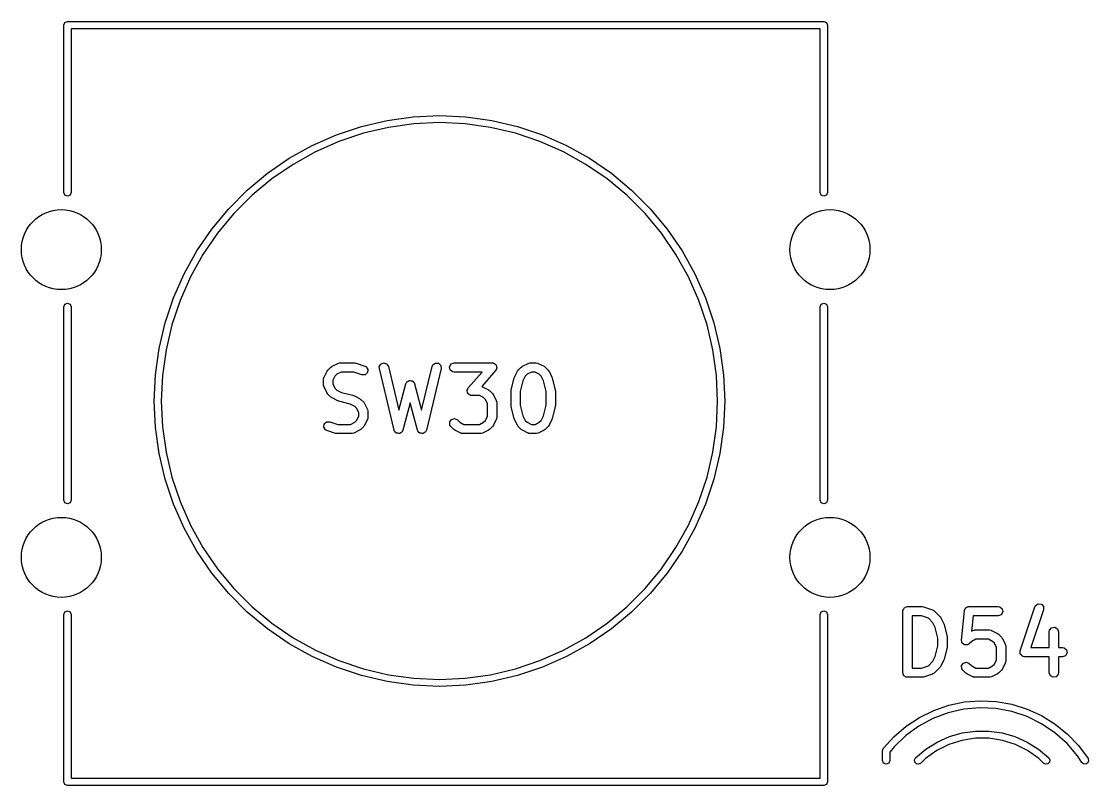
# Model space of a CAD drawing. Extents: x 36 to 247, y -101 to -40.
# Drawn here: x 226.18 to 243.54, y -71.63 to -59.21 of the extents above; entities that cross this region are included whole.
import ezdxf

# ---------------------------------------------------------------- set-up
doc = ezdxf.new("R2010")
doc.units = 0
doc.layers.add('BLACK', color=7, linetype='CONTINUOUS')

msp = doc.modelspace()

# ---------------------------------------------------------------- linework, layer by layer
at = {"layer": 'BLACK', "linetype": 'CONTINUOUS'}
for p, q in [((226.87, -59.27), (226.887574, -59.227574)), ((226.87, -61.99), (226.87, -59.27)), ((226.887574, -59.227574), (226.93, -59.21)), ((226.93, -59.21), (239.23, -59.21)), ((239.17, -59.33), (226.99, -59.33)), ((226.99, -59.33), (226.99, -61.99)), ((239.17, -61.99), (239.17, -59.33)), ((239.23, -59.21), (239.272426, -59.227574)), ((239.272426, -59.227574), (239.29, -59.27)), ((239.29, -59.27), (239.29, -61.99)), ((232.551962, -60.760739), (232.98, -60.74095)), ((232.98, -60.74095), (233.408038, -60.760739)), ((231.304182, -61.054215), (231.710464, -60.918043)), ((231.710464, -60.918043), (232.127577, -60.819939)), ((232.127577, -60.819939), (232.551962, -60.760739)), ((232.562589, -60.875421), (232.14874, -60.933151)), ((232.98, -60.856123), (232.562589, -60.875421)), ((233.397411, -60.875421), (232.98, -60.856123)), ((233.81126, -60.933151), (233.397411, -60.875421)), ((233.408038, -60.760739), (233.832423, -60.819939)), ((233.832423, -60.819939), (234.249536, -60.918043)), ((234.249536, -60.918043), (234.655818, -61.054215)), ((230.912197, -61.227293), (231.304182, -61.054215)), ((231.741982, -61.028819), (231.345787, -61.16161)), ((232.14874, -60.933151), (231.741982, -61.028819)), ((234.218018, -61.028819), (233.81126, -60.933151)), ((234.614213, -61.16161), (234.218018, -61.028819)), ((234.655818, -61.054215), (235.047803, -61.227293)), ((230.537855, -61.4358), (230.912197, -61.227293)), ((231.345787, -61.16161), (230.963535, -61.330391)), ((234.996465, -61.330391), (234.614213, -61.16161)), ((235.047803, -61.227293), (235.422145, -61.4358)), ((230.184348, -61.677958), (230.537855, -61.4358)), ((230.963535, -61.330391), (230.598486, -61.533722)), ((235.361514, -61.533722), (234.996465, -61.330391)), ((235.422145, -61.4358), (235.775652, -61.677958)), ((230.598486, -61.533722), (230.253755, -61.769868)), ((235.706245, -61.769868), (235.361514, -61.533722)), ((229.854692, -61.951701), (230.184348, -61.677958)), ((230.253755, -61.769868), (229.932284, -62.036815)), ((236.027716, -62.036815), (235.706245, -61.769868)), ((235.775652, -61.677958), (236.105308, -61.951701)), ((229.551701, -62.254692), (229.854692, -61.951701)), ((236.105308, -61.951701), (236.408299, -62.254692)), ((226.887574, -62.032426), (226.87, -61.99)), ((226.93, -62.05), (226.887574, -62.032426)), ((226.972426, -62.032426), (226.93, -62.05)), ((226.99, -61.99), (226.972426, -62.032426)), ((229.932284, -62.036815), (229.636815, -62.332284)), ((236.323185, -62.332284), (236.027716, -62.036815)), ((239.187574, -62.032426), (239.17, -61.99)), ((239.23, -62.05), (239.187574, -62.032426)), ((239.272426, -62.032426), (239.23, -62.05)), ((239.29, -61.99), (239.272426, -62.032426)), ((229.277958, -62.584348), (229.551701, -62.254692)), ((236.408299, -62.254692), (236.682042, -62.584348)), ((229.636815, -62.332284), (229.369868, -62.653755)), ((236.590132, -62.653755), (236.323185, -62.332284)), ((229.0358, -62.937855), (229.277958, -62.584348)), ((229.369868, -62.653755), (229.133722, -62.998486)), ((236.826278, -62.998486), (236.590132, -62.653755)), ((236.682042, -62.584348), (236.9242, -62.937855)), ((228.827293, -63.312197), (229.0358, -62.937855)), ((229.133722, -62.998486), (228.930391, -63.363535)), ((237.029609, -63.363535), (236.826278, -62.998486)), ((236.9242, -62.937855), (237.132707, -63.312197)), ((228.654215, -63.704182), (228.827293, -63.312197)), ((237.132707, -63.312197), (237.305785, -63.704182)), ((228.930391, -63.363535), (228.76161, -63.745787)), ((237.19839, -63.745787), (237.029609, -63.363535)), ((226.87, -63.85), (226.887574, -63.807574)), ((226.87, -66.99), (226.87, -63.85)), ((226.887574, -63.807574), (226.93, -63.79)), ((226.93, -63.79), (226.972426, -63.807574)), ((226.972426, -63.807574), (226.99, -63.85)), ((226.99, -63.85), (226.99, -66.99)), ((228.518043, -64.110464), (228.654215, -63.704182)), ((228.76161, -63.745787), (228.628819, -64.141982)), ((237.331181, -64.141982), (237.19839, -63.745787)), ((237.305785, -63.704182), (237.441957, -64.110464)), ((239.17, -63.85), (239.187574, -63.807574)), ((239.17, -66.99), (239.17, -63.85)), ((239.187574, -63.807574), (239.23, -63.79)), ((239.23, -63.79), (239.272426, -63.807574)), ((239.272426, -63.807574), (239.29, -63.85)), ((239.29, -63.85), (239.29, -66.99)), ((228.419939, -64.527577), (228.518043, -64.110464)), ((228.628819, -64.141982), (228.533151, -64.54874)), ((237.426849, -64.54874), (237.331181, -64.141982)), ((237.441957, -64.110464), (237.540061, -64.527577)), ((228.360739, -64.951962), (228.419939, -64.527577)), ((228.533151, -64.54874), (228.475421, -64.962589)), ((237.484579, -64.962589), (237.426849, -64.54874)), ((237.540061, -64.527577), (237.599261, -64.951962)), ((231.103394, -64.991754), (231.151013, -64.896516)), ((231.151013, -64.896516), (231.164371, -64.878505)), ((231.164371, -64.878505), (231.165062, -64.877024)), ((231.165062, -64.877024), (231.212681, -64.829405)), ((231.212681, -64.829405), (231.231047, -64.816545)), ((231.231047, -64.816545), (231.232173, -64.815356)), ((231.232173, -64.815356), (231.327411, -64.767737)), ((231.378657, -64.909819), (231.310141, -64.944077)), ((231.327411, -64.767737), (231.352377, -64.760311)), ((231.352377, -64.760311), (231.356738, -64.761352)), ((231.356738, -64.761352), (231.360952, -64.759819)), ((231.360952, -64.759819), (231.599047, -64.759819)), ((231.586877, -64.909819), (231.378657, -64.909819)), ((231.718186, -64.953589), (231.586877, -64.909819)), ((231.599047, -64.759819), (231.621129, -64.763712)), ((231.621129, -64.763712), (231.622764, -64.763668)), ((231.622764, -64.763668), (231.765621, -64.811287)), ((231.765621, -64.811287), (231.788526, -64.823689)), ((231.788526, -64.823689), (231.815381, -64.867402)), ((231.815381, -64.867402), (231.807856, -64.91815)), ((232.000736, -64.826188), (232.023714, -64.780319)), ((232.002278, -64.852191), (232.000736, -64.826188)), ((232.240373, -65.852191), (232.002278, -64.852191)), ((232.023714, -64.780319), (232.0708, -64.75995)), ((232.0708, -64.75995), (232.119962, -64.774614)), ((232.119962, -64.774614), (232.148198, -64.817447)), ((232.148198, -64.817447), (232.317449, -65.528303)), ((232.690168, -65.528303), (232.859421, -64.817448)), ((233.005341, -64.852191), (232.767245, -65.852191)), ((232.859421, -64.817448), (232.869762, -64.793541)), ((232.869762, -64.793541), (232.910945, -64.762948)), ((232.910945, -64.762948), (232.962159, -64.765983)), ((232.962159, -64.765983), (232.999438, -64.801228)), ((232.999438, -64.801228), (233.005341, -64.852191)), ((233.144234, -64.821795), (233.169886, -64.777366)), ((233.153143, -64.872319), (233.144234, -64.821795)), ((233.192443, -64.905296), (233.153143, -64.872319)), ((233.169886, -64.777366), (233.218095, -64.759819)), ((233.218095, -64.909819), (233.192443, -64.905296)), ((233.218095, -64.759819), (233.837142, -64.759819)), ((233.67186, -64.909819), (233.218095, -64.909819)), ((233.447366, -65.166383), (233.67186, -64.909819)), ((233.893585, -64.884207), (233.666094, -65.144196)), ((233.837142, -64.759819), (233.84825, -64.761777)), ((233.84825, -64.761777), (233.851692, -64.761244)), ((233.851692, -64.761244), (233.85435, -64.762853)), ((233.85435, -64.762853), (233.862794, -64.764342)), ((233.862794, -64.764342), (233.878282, -64.777338)), ((233.878282, -64.777338), (233.895581, -64.787809)), ((233.900891, -64.865355), (233.893585, -64.884207)), ((233.895581, -64.787809), (233.89751, -64.793473)), ((233.89751, -64.793473), (233.902094, -64.797319)), ((233.911003, -64.847843), (233.900891, -64.865355)), ((233.902094, -64.797319), (233.905605, -64.817231)), ((233.905605, -64.817231), (233.912126, -64.836371)), ((233.912126, -64.836371), (233.909963, -64.841949)), ((233.909963, -64.841949), (233.911003, -64.847843)), ((234.198632, -64.991754), (234.246251, -64.896516)), ((234.246251, -64.896516), (234.259609, -64.878505)), ((234.259609, -64.878505), (234.2603, -64.877024)), ((234.2603, -64.877024), (234.307919, -64.829405)), ((234.307919, -64.829405), (234.326285, -64.816545)), ((234.326285, -64.816545), (234.327411, -64.815356)), ((234.327411, -64.815356), (234.422649, -64.767737)), ((234.473895, -64.909819), (234.405379, -64.944077)), ((234.422649, -64.767737), (234.447615, -64.760311)), ((234.447615, -64.760311), (234.451976, -64.761352)), ((234.451976, -64.761352), (234.45619, -64.759819)), ((234.45619, -64.759819), (234.551428, -64.759819)), ((234.533723, -64.909819), (234.473895, -64.909819)), ((234.602239, -64.944077), (234.533723, -64.909819)), ((234.551428, -64.759819), (234.57708, -64.764342)), ((234.57708, -64.764342), (234.580515, -64.767224)), ((234.580515, -64.767224), (234.584969, -64.767737)), ((234.584969, -64.767737), (234.680207, -64.815356)), ((234.680207, -64.815356), (234.698217, -64.828714)), ((234.698217, -64.828714), (234.699699, -64.829405)), ((234.699699, -64.829405), (234.747318, -64.877024)), ((234.747318, -64.877024), (234.760177, -64.89539)), ((234.760177, -64.89539), (234.761367, -64.896516)), ((234.761367, -64.896516), (234.808986, -64.991754)), ((228.34095, -65.38), (228.360739, -64.951962)), ((228.475421, -64.962589), (228.456123, -65.38)), ((231.095476, -65.025295), (231.099999, -64.999643)), ((231.095476, -65.120533), (231.095476, -65.025295)), ((231.099999, -64.999643), (231.102881, -64.996207)), ((231.102881, -64.996207), (231.103394, -64.991754)), ((231.279734, -64.974484), (231.245476, -65.043)), ((231.245476, -65.043), (231.245476, -65.102828)), ((231.310141, -64.944077), (231.279734, -64.974484)), ((231.76947, -64.952188), (231.718186, -64.953589)), ((231.807856, -64.91815), (231.76947, -64.952188)), ((232.431341, -65.101208), (232.442321, -65.077588)), ((232.442321, -65.077588), (232.447934, -65.073647)), ((232.447934, -65.073647), (232.45084, -65.067436)), ((232.45084, -65.067436), (232.468431, -65.059258)), ((232.468431, -65.059258), (232.484311, -65.048111)), ((232.484311, -65.048111), (232.491143, -65.0487)), ((232.491143, -65.0487), (232.497362, -65.04581)), ((232.497362, -65.04581), (232.516091, -65.050852)), ((232.516091, -65.050852), (232.535425, -65.052521)), ((232.535425, -65.052521), (232.540281, -65.057365)), ((232.540281, -65.057365), (232.5469, -65.059148)), ((232.5469, -65.059148), (232.558006, -65.075049)), ((232.558006, -65.075049), (232.571744, -65.088755)), ((232.571744, -65.088755), (232.572349, -65.095585)), ((234.145334, -65.197581), (234.192953, -65.007105)), ((234.192953, -65.007105), (234.198225, -64.995282)), ((234.198225, -64.995282), (234.198632, -64.991754)), ((234.336478, -65.051471), (234.293095, -65.225005)), ((234.374972, -64.974484), (234.336478, -65.051471)), ((234.405379, -64.944077), (234.374972, -64.974484)), ((234.632646, -64.974484), (234.602239, -64.944077)), ((234.671139, -65.051471), (234.632646, -64.974484)), ((234.714523, -65.225005), (234.671139, -65.051471)), ((234.808986, -64.991754), (234.812676, -65.00416)), ((234.812676, -65.00416), (234.814665, -65.007105)), ((234.814665, -65.007105), (234.862284, -65.197581)), ((237.503877, -65.38), (237.484579, -64.962589)), ((237.599261, -64.951962), (237.61905, -65.38)), ((231.097009, -65.124746), (231.095476, -65.120533)), ((231.095968, -65.129107), (231.097009, -65.124746)), ((231.103394, -65.154074), (231.095968, -65.129107)), ((231.151013, -65.249312), (231.103394, -65.154074)), ((231.152202, -65.250437), (231.151013, -65.249312)), ((231.165062, -65.268804), (231.152202, -65.250437)), ((231.245476, -65.102828), (231.279734, -65.171344)), ((231.279734, -65.171344), (231.310141, -65.201751)), ((231.310141, -65.201751), (231.387128, -65.240244)), ((231.387128, -65.240244), (231.569618, -65.285867)), ((232.317449, -65.528303), (232.431341, -65.101208)), ((232.572349, -65.095585), (232.576277, -65.101208)), ((232.576277, -65.101208), (232.690168, -65.528303)), ((233.428825, -65.214219), (233.430987, -65.20864)), ((233.435345, -65.233358), (233.428825, -65.214219)), ((233.429948, -65.202747), (233.440059, -65.185234)), ((233.430987, -65.20864), (233.429948, -65.202747)), ((233.438857, -65.253271), (233.435345, -65.233358)), ((233.44344, -65.257116), (233.438857, -65.253271)), ((233.440059, -65.185234), (233.447366, -65.166383)), ((233.44537, -65.262781), (233.44344, -65.257116)), ((233.462668, -65.273251), (233.44537, -65.262781)), ((233.666094, -65.144196), (233.672318, -65.145294)), ((233.672318, -65.145294), (233.675753, -65.148176)), ((233.675753, -65.148176), (233.680207, -65.148689)), ((233.680207, -65.148689), (233.775445, -65.196308)), ((233.775445, -65.196308), (233.793455, -65.209666)), ((233.793455, -65.209666), (233.794937, -65.210357)), ((233.794937, -65.210357), (233.842556, -65.257976)), ((233.842556, -65.257976), (233.855415, -65.276342)), ((234.143095, -65.215771), (234.145694, -65.201029)), ((234.143095, -65.453866), (234.143095, -65.215771)), ((234.145694, -65.201029), (234.145334, -65.197581)), ((234.293095, -65.225005), (234.293095, -65.444632)), ((234.714523, -65.444632), (234.714523, -65.225005)), ((234.862284, -65.197581), (234.863337, -65.212513)), ((234.863337, -65.212513), (234.864523, -65.215771)), ((234.864523, -65.215771), (234.864523, -65.453866)), ((228.360739, -65.808038), (228.34095, -65.38)), ((228.456123, -65.38), (228.475421, -65.797411)), ((231.212681, -65.316423), (231.165062, -65.268804)), ((231.214162, -65.317114), (231.212681, -65.316423)), ((231.232173, -65.330472), (231.214162, -65.317114)), ((231.327411, -65.378091), (231.232173, -65.330472)), ((231.330939, -65.378497), (231.327411, -65.378091)), ((231.342762, -65.38377), (231.330939, -65.378497)), ((231.525252, -65.429392), (231.342762, -65.38377)), ((231.602239, -65.467886), (231.525252, -65.429392)), ((231.569618, -65.285867), (231.58144, -65.291139)), ((231.58144, -65.291139), (231.584969, -65.291546)), ((231.584969, -65.291546), (231.680207, -65.339165)), ((231.680207, -65.339165), (231.698217, -65.352523)), ((231.698217, -65.352523), (231.699699, -65.353214)), ((231.699699, -65.353214), (231.747318, -65.400833)), ((231.747318, -65.400833), (231.760177, -65.419199)), ((231.760177, -65.419199), (231.761367, -65.420325)), ((231.761367, -65.420325), (231.808986, -65.515563)), ((232.503808, -65.411613), (232.385801, -65.854144)), ((232.621817, -65.854144), (232.503808, -65.411613)), ((233.478157, -65.286248), (233.462668, -65.273251)), ((233.4866, -65.287736), (233.478157, -65.286248)), ((233.489259, -65.289346), (233.4866, -65.287736)), ((233.4927, -65.288812), (233.489259, -65.289346)), ((233.503809, -65.290771), (233.4927, -65.288812)), ((233.628961, -65.290771), (233.503809, -65.290771)), ((233.697477, -65.325029), (233.628961, -65.290771)), ((233.727884, -65.355436), (233.697477, -65.325029)), ((233.762142, -65.423952), (233.727884, -65.355436)), ((233.762142, -65.626637), (233.762142, -65.423952)), ((233.855415, -65.276342), (233.856605, -65.277468)), ((233.856605, -65.277468), (233.904224, -65.372706)), ((233.904224, -65.372706), (233.91165, -65.397672)), ((233.91165, -65.397672), (233.910608, -65.402033)), ((233.910608, -65.402033), (233.912142, -65.406247)), ((233.912142, -65.406247), (233.912142, -65.644342)), ((237.484579, -65.797411), (237.503877, -65.38)), ((237.61905, -65.38), (237.599261, -65.808038)), ((231.632646, -65.498293), (231.602239, -65.467886)), ((231.666904, -65.566809), (231.632646, -65.498293)), ((231.666904, -65.626637), (231.666904, -65.566809)), ((231.808986, -65.515563), (231.816412, -65.540529)), ((231.816412, -65.540529), (231.81537, -65.54489)), ((231.81537, -65.54489), (231.816904, -65.549104)), ((231.816904, -65.549104), (231.816904, -65.644342)), ((234.14428, -65.457123), (234.143095, -65.453866)), ((234.145334, -65.472056), (234.14428, -65.457123)), ((234.192953, -65.662532), (234.145334, -65.472056)), ((234.293095, -65.444632), (234.336478, -65.618166)), ((234.671139, -65.618166), (234.714523, -65.444632)), ((234.862284, -65.472056), (234.814665, -65.662532)), ((234.864523, -65.453866), (234.861923, -65.468607)), ((234.861923, -65.468607), (234.862284, -65.472056)), ((231.096999, -65.802236), (231.104524, -65.751487)), ((231.104524, -65.751487), (231.142909, -65.71745)), ((231.142909, -65.71745), (231.194193, -65.716049)), ((231.194193, -65.716049), (231.325503, -65.759819)), ((231.325503, -65.759819), (231.533723, -65.759819)), ((231.533723, -65.759819), (231.602238, -65.725561)), ((231.602238, -65.725561), (231.632645, -65.695153)), ((231.632645, -65.695153), (231.666904, -65.626637)), ((231.761367, -65.773121), (231.748008, -65.791131)), ((231.808986, -65.677883), (231.761367, -65.773121)), ((231.809498, -65.673429), (231.808986, -65.677883)), ((231.812381, -65.669994), (231.809498, -65.673429)), ((231.816904, -65.644342), (231.812381, -65.669994)), ((233.145651, -65.720168), (233.175077, -65.678143)), ((233.150121, -65.771275), (233.145651, -65.720168)), ((233.165061, -65.792612), (233.150121, -65.771275)), ((233.175077, -65.678143), (233.224632, -65.664866)), ((233.224632, -65.664866), (233.271129, -65.686548)), ((233.271129, -65.686548), (233.310141, -65.725561)), ((233.310141, -65.725561), (233.378657, -65.759819)), ((233.378657, -65.759819), (233.628961, -65.759819)), ((233.628961, -65.759819), (233.697476, -65.725561)), ((233.697476, -65.725561), (233.727883, -65.695153)), ((233.727883, -65.695153), (233.762142, -65.626637)), ((233.856605, -65.773121), (233.843246, -65.791131)), ((233.904224, -65.677883), (233.856605, -65.773121)), ((233.904736, -65.673429), (233.904224, -65.677883)), ((233.907619, -65.669994), (233.904736, -65.673429)), ((233.912142, -65.644342), (233.907619, -65.669994)), ((234.194941, -65.665476), (234.192953, -65.662532)), ((234.198632, -65.677883), (234.194941, -65.665476)), ((234.246251, -65.773121), (234.198632, -65.677883)), ((234.247439, -65.774246), (234.246251, -65.773121)), ((234.260299, -65.792612), (234.247439, -65.774246)), ((234.336478, -65.618166), (234.374972, -65.695153)), ((234.374972, -65.695153), (234.405379, -65.725561)), ((234.405379, -65.725561), (234.473895, -65.759819)), ((234.473895, -65.759819), (234.533723, -65.759819)), ((234.533723, -65.759819), (234.602238, -65.725561)), ((234.602238, -65.725561), (234.632645, -65.695153)), ((234.632645, -65.695153), (234.671139, -65.618166)), ((234.761367, -65.773121), (234.748008, -65.791131)), ((234.808986, -65.677883), (234.761367, -65.773121)), ((234.809392, -65.674354), (234.808986, -65.677883)), ((234.814665, -65.662532), (234.809392, -65.674354)), ((228.419939, -66.232423), (228.360739, -65.808038)), ((228.475421, -65.797411), (228.533151, -66.21126)), ((231.123854, -65.845948), (231.096999, -65.802236)), ((231.146759, -65.858351), (231.123854, -65.845948)), ((231.289615, -65.90597), (231.146759, -65.858351)), ((231.29125, -65.905925), (231.289615, -65.90597)), ((231.313333, -65.909819), (231.29125, -65.905925)), ((231.551428, -65.909819), (231.313333, -65.909819)), ((231.555641, -65.908285), (231.551428, -65.909819)), ((231.560002, -65.909327), (231.555641, -65.908285)), ((231.584969, -65.901901), (231.560002, -65.909327)), ((231.680207, -65.854282), (231.584969, -65.901901)), ((231.681331, -65.853094), (231.680207, -65.854282)), ((231.6997, -65.840232), (231.681331, -65.853094)), ((231.747318, -65.792613), (231.6997, -65.840232)), ((231.748008, -65.791131), (231.747318, -65.792613)), ((232.244702, -65.858759), (232.240373, -65.852191)), ((232.245398, -65.866597), (232.244702, -65.858759)), ((232.258458, -65.879626), (232.245398, -65.866597)), ((232.268609, -65.895024), (232.258458, -65.879626)), ((232.276147, -65.897272), (232.268609, -65.895024)), ((232.281718, -65.90283), (232.276147, -65.897272)), ((232.300094, -65.904415), (232.281718, -65.90283)), ((232.317771, -65.909688), (232.300094, -65.904415)), ((232.324993, -65.906563), (232.317771, -65.909688)), ((232.332831, -65.90724), (232.324993, -65.906563)), ((232.347927, -65.896642), (232.332831, -65.90724)), ((232.364857, -65.889319), (232.347927, -65.896642)), ((232.36838, -65.882284), (232.364857, -65.889319)), ((232.374821, -65.877764), (232.36838, -65.882284)), ((232.385801, -65.854144), (232.374821, -65.877764)), ((232.626322, -65.860595), (232.621817, -65.854144)), ((232.627228, -65.86841), (232.626322, -65.860595)), ((232.640633, -65.881083), (232.627228, -65.86841)), ((232.651194, -65.896204), (232.640633, -65.881083)), ((232.658788, -65.898248), (232.651194, -65.896204)), ((232.664507, -65.903655), (232.658788, -65.898248)), ((232.68292, -65.904746), (232.664507, -65.903655)), ((232.700732, -65.909542), (232.68292, -65.904746)), ((232.707868, -65.906224), (232.700732, -65.909542)), ((232.715721, -65.90669), (232.707868, -65.906224)), ((232.730524, -65.895693), (232.715721, -65.90669)), ((232.747255, -65.887916), (232.730524, -65.895693)), ((232.750589, -65.880787), (232.747255, -65.887916)), ((232.756904, -65.876097), (232.750589, -65.880787)), ((232.767245, -65.852191), (232.756904, -65.876097)), ((233.21268, -65.840232), (233.165061, -65.792612)), ((233.214161, -65.840922), (233.21268, -65.840232)), ((233.232173, -65.854282), (233.214161, -65.840922)), ((233.327411, -65.901901), (233.232173, -65.854282)), ((233.331864, -65.902413), (233.327411, -65.901901)), ((233.3353, -65.905296), (233.331864, -65.902413)), ((233.360952, -65.909819), (233.3353, -65.905296)), ((233.646666, -65.909819), (233.360952, -65.909819)), ((233.650879, -65.908285), (233.646666, -65.909819)), ((233.65524, -65.909327), (233.650879, -65.908285)), ((233.680207, -65.901901), (233.65524, -65.909327)), ((233.775445, -65.854282), (233.680207, -65.901901)), ((233.776569, -65.853094), (233.775445, -65.854282)), ((233.794938, -65.840232), (233.776569, -65.853094)), ((233.842556, -65.792613), (233.794938, -65.840232)), ((233.843246, -65.791131), (233.842556, -65.792613)), ((234.307918, -65.840232), (234.260299, -65.792612)), ((234.309399, -65.840922), (234.307918, -65.840232)), ((234.327411, -65.854282), (234.309399, -65.840922)), ((234.422649, -65.901901), (234.327411, -65.854282)), ((234.427102, -65.902413), (234.422649, -65.901901)), ((234.430538, -65.905296), (234.427102, -65.902413)), ((234.45619, -65.909819), (234.430538, -65.905296)), ((234.551428, -65.909819), (234.45619, -65.909819)), ((234.555641, -65.908285), (234.551428, -65.909819)), ((234.560002, -65.909327), (234.555641, -65.908285)), ((234.584969, -65.901901), (234.560002, -65.909327)), ((234.680207, -65.854282), (234.584969, -65.901901)), ((234.681331, -65.853094), (234.680207, -65.854282)), ((234.6997, -65.840232), (234.681331, -65.853094)), ((234.747318, -65.792613), (234.6997, -65.840232)), ((234.748008, -65.791131), (234.747318, -65.792613)), ((237.426849, -66.21126), (237.484579, -65.797411)), ((237.599261, -65.808038), (237.540061, -66.232423)), ((228.518043, -66.649536), (228.419939, -66.232423)), ((228.533151, -66.21126), (228.628819, -66.618018)), ((237.331181, -66.618018), (237.426849, -66.21126)), ((237.540061, -66.232423), (237.441957, -66.649536)), ((228.654215, -67.055818), (228.518043, -66.649536)), ((228.628819, -66.618018), (228.76161, -67.014213)), ((237.19839, -67.014213), (237.331181, -66.618018)), ((237.441957, -66.649536), (237.305785, -67.055818)), ((226.887574, -67.032426), (226.87, -66.99)), ((226.99, -66.99), (226.972426, -67.032426)), ((239.187574, -67.032426), (239.17, -66.99)), ((239.29, -66.99), (239.272426, -67.032426)), ((226.93, -67.05), (226.887574, -67.032426)), ((226.972426, -67.032426), (226.93, -67.05)), ((228.827293, -67.447803), (228.654215, -67.055818)), ((228.76161, -67.014213), (228.930391, -67.396465)), ((237.029609, -67.396465), (237.19839, -67.014213)), ((237.305785, -67.055818), (237.132707, -67.447803)), ((239.23, -67.05), (239.187574, -67.032426)), ((239.272426, -67.032426), (239.23, -67.05)), ((229.0358, -67.822145), (228.827293, -67.447803)), ((228.930391, -67.396465), (229.133722, -67.761514)), ((236.826278, -67.761514), (237.029609, -67.396465)), ((237.132707, -67.447803), (236.9242, -67.822145)), ((229.277958, -68.175652), (229.0358, -67.822145)), ((229.133722, -67.761514), (229.369868, -68.106245)), ((236.590132, -68.106245), (236.826278, -67.761514)), ((236.9242, -67.822145), (236.682042, -68.175652)), ((229.551701, -68.505308), (229.277958, -68.175652)), ((229.369868, -68.106245), (229.636815, -68.427716)), ((236.323185, -68.427716), (236.590132, -68.106245)), ((236.682042, -68.175652), (236.408299, -68.505308)), ((229.854692, -68.808299), (229.551701, -68.505308)), ((229.636815, -68.427716), (229.932284, -68.723185)), ((236.027716, -68.723185), (236.323185, -68.427716)), ((236.408299, -68.505308), (236.105308, -68.808299)), ((229.932284, -68.723185), (230.253755, -68.990132)), ((235.706245, -68.990132), (236.027716, -68.723185)), ((240.548863, -68.735051), (240.553214, -68.729867)), ((240.553214, -68.729867), (240.572405, -68.726482)), ((240.572405, -68.726482), (240.590714, -68.719819)), ((240.590714, -68.719819), (240.828809, -68.719819)), ((240.828809, -68.719819), (240.850891, -68.723712)), ((240.850891, -68.723712), (240.852526, -68.723668)), ((240.852526, -68.723668), (240.995383, -68.771287)), ((241.542505, -68.737366), (241.552356, -68.73378)), ((241.552356, -68.73378), (241.559863, -68.726458)), ((241.559863, -68.726458), (241.575746, -68.725266)), ((241.575746, -68.725266), (241.590714, -68.719819)), ((241.590714, -68.719819), (242.066904, -68.719819)), ((242.066904, -68.719819), (242.092556, -68.724342)), ((242.092556, -68.724342), (242.131856, -68.757319)), ((242.424325, -69.437768), (242.66242, -68.723483)), ((242.66242, -68.723483), (242.674822, -68.700578)), ((242.674822, -68.700578), (242.718535, -68.673723)), ((242.718535, -68.673723), (242.769283, -68.681248)), ((242.769283, -68.681248), (242.803321, -68.719634)), ((242.803321, -68.719634), (242.804722, -68.770918)), ((226.87, -68.85), (226.887574, -68.807574)), ((226.87, -71.57), (226.87, -68.85)), ((226.887574, -68.807574), (226.93, -68.79)), ((226.93, -68.79), (226.972426, -68.807574)), ((226.972426, -68.807574), (226.99, -68.85)), ((226.99, -68.85), (226.99, -71.51)), ((230.184348, -69.082042), (229.854692, -68.808299)), ((236.105308, -68.808299), (235.775652, -69.082042)), ((239.17, -68.85), (239.187574, -68.807574)), ((239.17, -71.51), (239.17, -68.85)), ((239.187574, -68.807574), (239.23, -68.79)), ((239.23, -68.79), (239.272426, -68.807574)), ((239.272426, -68.807574), (239.29, -68.85)), ((239.29, -68.85), (239.29, -71.57)), ((240.515714, -68.794819), (240.517431, -68.785077)), ((240.515714, -69.794819), (240.515714, -68.794819)), ((240.516853, -68.781795), (240.518519, -68.778909)), ((240.517431, -68.785077), (240.516853, -68.781795)), ((240.518519, -68.778909), (240.520237, -68.769167)), ((240.520237, -68.769167), (240.532762, -68.754239)), ((240.532762, -68.754239), (240.542505, -68.737366)), ((240.542505, -68.737366), (240.548863, -68.735051)), ((240.816639, -68.869819), (240.665714, -68.869819)), ((240.665714, -68.869819), (240.665714, -69.719819)), ((240.931152, -68.90799), (240.816639, -68.869819)), ((241.005265, -68.982103), (240.931152, -68.90799)), ((240.995383, -68.771287), (241.018288, -68.783689)), ((241.018288, -68.783689), (241.020635, -68.78751)), ((241.020635, -68.78751), (241.024699, -68.789405)), ((241.024699, -68.789405), (241.119937, -68.884643)), ((241.119937, -68.884643), (241.132799, -68.903011)), ((241.132799, -68.903011), (241.133986, -68.904135)), ((241.133986, -68.904135), (241.181605, -68.999373)), ((241.468467, -69.263546), (241.516086, -68.787356)), ((241.516086, -68.787356), (241.51716, -68.783537)), ((241.516853, -68.781795), (241.518407, -68.779102)), ((241.51716, -68.783537), (241.516853, -68.781795)), ((241.518407, -68.779102), (241.523139, -68.762282)), ((241.523139, -68.762282), (241.534541, -68.751159)), ((241.534541, -68.751159), (241.542505, -68.737366)), ((241.658588, -68.869819), (241.633769, -69.118009)), ((242.066904, -68.869819), (241.658588, -68.869819)), ((242.115113, -68.852272), (242.066904, -68.869819)), ((242.140765, -68.807843), (242.115113, -68.852272)), ((242.131856, -68.757319), (242.140765, -68.807843)), ((242.804722, -68.770918), (242.599533, -69.386485)), ((230.253755, -68.990132), (230.598486, -69.226278)), ((235.361514, -69.226278), (235.706245, -68.990132)), ((241.043758, -69.05909), (241.005265, -68.982103)), ((241.087142, -69.232624), (241.043758, -69.05909)), ((241.181605, -68.999373), (241.185295, -69.011779)), ((241.185295, -69.011779), (241.187284, -69.014724)), ((241.187284, -69.014724), (241.234903, -69.2052)), ((242.901189, -69.1025), (242.934166, -69.0632)), ((242.934166, -69.0632), (242.98469, -69.054291)), ((242.98469, -69.054291), (243.029119, -69.079943)), ((243.029119, -69.079943), (243.046666, -69.128152)), ((230.537855, -69.3242), (230.184348, -69.082042)), ((230.598486, -69.226278), (230.963535, -69.429609)), ((234.996465, -69.429609), (235.361514, -69.226278)), ((235.775652, -69.082042), (235.422145, -69.3242)), ((241.087142, -69.357013), (241.087142, -69.232624)), ((241.234903, -69.2052), (241.235956, -69.220132)), ((241.235956, -69.220132), (241.237142, -69.22339)), ((241.237142, -69.22339), (241.237142, -69.366247)), ((241.633769, -69.118009), (241.652411, -69.108689)), ((241.703657, -69.250771), (241.635141, -69.285029)), ((241.652411, -69.108689), (241.677377, -69.101263)), ((241.677377, -69.101263), (241.681738, -69.102304)), ((241.681738, -69.102304), (241.685952, -69.100771)), ((241.685952, -69.100771), (241.924047, -69.100771)), ((241.906342, -69.250771), (241.703657, -69.250771)), ((241.974858, -69.285029), (241.906342, -69.250771)), ((241.924047, -69.100771), (241.949699, -69.105294)), ((241.949699, -69.105294), (241.953134, -69.108176)), ((241.953134, -69.108176), (241.957588, -69.108689)), ((241.957588, -69.108689), (242.052826, -69.156308)), ((242.052826, -69.156308), (242.070836, -69.169666)), ((242.070836, -69.169666), (242.072318, -69.170357)), ((242.072318, -69.170357), (242.119937, -69.217976)), ((242.119937, -69.217976), (242.132796, -69.236342)), ((242.132796, -69.236342), (242.133986, -69.237468)), ((242.133986, -69.237468), (242.181605, -69.332706)), ((242.896666, -69.128152), (242.901189, -69.1025)), ((242.896666, -69.386485), (242.896666, -69.128152)), ((243.046666, -69.128152), (243.046666, -69.386485)), ((230.912197, -69.532707), (230.537855, -69.3242)), ((235.422145, -69.3242), (235.047803, -69.532707)), ((241.043758, -69.530547), (241.087142, -69.357013)), ((241.234903, -69.384437), (241.187284, -69.574913)), ((241.237142, -69.366247), (241.234542, -69.380988)), ((241.234542, -69.380988), (241.234903, -69.384437)), ((241.468381, -69.264473), (241.468589, -69.264026)), ((241.474907, -69.288832), (241.468381, -69.264473)), ((241.468589, -69.264026), (241.468467, -69.263546)), ((241.48113, -69.313262), (241.474907, -69.288832)), ((241.48153, -69.313549), (241.48113, -69.313262)), ((241.481658, -69.314027), (241.48153, -69.313549)), ((241.502292, -69.328475), (241.481658, -69.314027)), ((241.522786, -69.343208), (241.502292, -69.328475)), ((241.523279, -69.34317), (241.522786, -69.343208)), ((241.523684, -69.343454), (241.523279, -69.34317)), ((241.548787, -69.341257), (241.523684, -69.343454)), ((241.573946, -69.33937), (241.548787, -69.341257)), ((241.574299, -69.339024), (241.573946, -69.33937)), ((241.574791, -69.338982), (241.574299, -69.339024)), ((241.596128, -69.324042), (241.574791, -69.338982)), ((241.635141, -69.285029), (241.596128, -69.324042)), ((242.005265, -69.315436), (241.974858, -69.285029)), ((242.039523, -69.383952), (242.005265, -69.315436)), ((242.039523, -69.586637), (242.039523, -69.383952)), ((242.181605, -69.332706), (242.189031, -69.357672)), ((242.189031, -69.357672), (242.187989, -69.362033)), ((242.187989, -69.362033), (242.189523, -69.366247)), ((242.189523, -69.366247), (242.189523, -69.604342)), ((242.599533, -69.386485), (242.896666, -69.386485)), ((243.046666, -69.386485), (243.114523, -69.386485)), ((243.114523, -69.386485), (243.140175, -69.391008)), ((243.140175, -69.391008), (243.179475, -69.423985)), ((243.179475, -69.423985), (243.188384, -69.474509)), ((231.304182, -69.705785), (230.912197, -69.532707)), ((230.963535, -69.429609), (231.345787, -69.59839)), ((231.345787, -69.59839), (231.741982, -69.731181)), ((234.218018, -69.731181), (234.614213, -69.59839)), ((234.614213, -69.59839), (234.996465, -69.429609)), ((235.047803, -69.532707), (234.655818, -69.705785)), ((241.005264, -69.607534), (241.043758, -69.530547)), ((241.181605, -69.590264), (241.133986, -69.685502)), ((241.182011, -69.586735), (241.181605, -69.590264)), ((241.187284, -69.574913), (241.182011, -69.586735)), ((242.005264, -69.655153), (242.039523, -69.586637)), ((242.421615, -69.448461), (242.424481, -69.443496)), ((242.425167, -69.468607), (242.421615, -69.448461)), ((242.424481, -69.443496), (242.424325, -69.437768)), ((242.425726, -69.489052), (242.425167, -69.468607)), ((242.429528, -69.49334), (242.425726, -69.489052)), ((242.430524, -69.498985), (242.429528, -69.49334)), ((242.446191, -69.512131), (242.430524, -69.498985)), ((242.459763, -69.527437), (242.446191, -69.512131)), ((242.465433, -69.528277), (242.459763, -69.527437)), ((242.469824, -69.531962), (242.465433, -69.528277)), ((242.495476, -69.536485), (242.469824, -69.531962)), ((242.896666, -69.536485), (242.495476, -69.536485)), ((242.896666, -69.794819), (242.896666, -69.536485)), ((243.114523, -69.536485), (243.046666, -69.536485)), ((243.046666, -69.536485), (243.046666, -69.794819)), ((243.162732, -69.518938), (243.114523, -69.536485)), ((243.188384, -69.474509), (243.162732, -69.518938)), ((231.710464, -69.841957), (231.304182, -69.705785)), ((231.741982, -69.731181), (232.14874, -69.826849)), ((233.81126, -69.826849), (234.218018, -69.731181)), ((234.655818, -69.705785), (234.249536, -69.841957)), ((240.665714, -69.719819), (240.816639, -69.719819)), ((240.816639, -69.719819), (240.931152, -69.681647)), ((240.931152, -69.681647), (241.005264, -69.607534)), ((241.119938, -69.704993), (241.024699, -69.800233)), ((241.120629, -69.70351), (241.119938, -69.704993)), ((241.133986, -69.685502), (241.120629, -69.70351)), ((241.470651, -69.680168), (241.500077, -69.638143)), ((241.475121, -69.731275), (241.470651, -69.680168)), ((241.490061, -69.752612), (241.475121, -69.731275)), ((241.53768, -69.800232), (241.490061, -69.752612)), ((241.500077, -69.638143), (241.549632, -69.624866)), ((241.549632, -69.624866), (241.596129, -69.646548)), ((241.596129, -69.646548), (241.635141, -69.685561)), ((241.635141, -69.685561), (241.703657, -69.719819)), ((241.703657, -69.719819), (241.906342, -69.719819)), ((241.906342, -69.719819), (241.974857, -69.685561)), ((241.974857, -69.685561), (242.005264, -69.655153)), ((242.119937, -69.752613), (242.072319, -69.800232)), ((242.120627, -69.751131), (242.119937, -69.752613)), ((242.133986, -69.733121), (242.120627, -69.751131)), ((242.181605, -69.637883), (242.133986, -69.733121)), ((242.182117, -69.633429), (242.181605, -69.637883)), ((242.185, -69.629994), (242.182117, -69.633429)), ((242.189523, -69.604342), (242.185, -69.629994)), ((232.127577, -69.940061), (231.710464, -69.841957)), ((232.551962, -69.999261), (232.127577, -69.940061)), ((232.14874, -69.826849), (232.562589, -69.884579)), ((232.562589, -69.884579), (232.98, -69.903877)), ((232.98, -69.903877), (233.397411, -69.884579)), ((233.397411, -69.884579), (233.81126, -69.826849)), ((233.832423, -69.940061), (233.408038, -69.999261)), ((234.249536, -69.841957), (233.832423, -69.940061)), ((240.522377, -69.813127), (240.515714, -69.794819)), ((240.525762, -69.832319), (240.522377, -69.813127)), ((240.530946, -69.836669), (240.525762, -69.832319)), ((240.533261, -69.843028), (240.530946, -69.836669)), ((240.550134, -69.85277), (240.533261, -69.843028)), ((240.565062, -69.865296), (240.550134, -69.85277)), ((240.574804, -69.867013), (240.565062, -69.865296)), ((240.57769, -69.86868), (240.574804, -69.867013)), ((240.580972, -69.868101), (240.57769, -69.86868)), ((240.590714, -69.869819), (240.580972, -69.868101)), ((240.828809, -69.869819), (240.590714, -69.869819)), ((240.830347, -69.869258), (240.828809, -69.869819)), ((240.852526, -69.86597), (240.830347, -69.869258)), ((240.995383, -69.818351), (240.852526, -69.86597)), ((240.998895, -69.815563), (240.995383, -69.818351)), ((241.003362, -69.815173), (240.998895, -69.815563)), ((241.024699, -69.800233), (241.003362, -69.815173)), ((241.539161, -69.800922), (241.53768, -69.800232)), ((241.557173, -69.814282), (241.539161, -69.800922)), ((241.652411, -69.861901), (241.557173, -69.814282)), ((241.656864, -69.862413), (241.652411, -69.861901)), ((241.6603, -69.865296), (241.656864, -69.862413)), ((241.685952, -69.869819), (241.6603, -69.865296)), ((241.924047, -69.869819), (241.685952, -69.869819)), ((241.92826, -69.868285), (241.924047, -69.869819)), ((241.932621, -69.869327), (241.92826, -69.868285)), ((241.957588, -69.861901), (241.932621, -69.869327)), ((242.052826, -69.814282), (241.957588, -69.861901)), ((242.05395, -69.813094), (242.052826, -69.814282)), ((242.072319, -69.800232), (242.05395, -69.813094)), ((242.914213, -69.843028), (242.896666, -69.794819)), ((242.958642, -69.86868), (242.914213, -69.843028)), ((243.009166, -69.859771), (242.958642, -69.86868)), ((243.042143, -69.820471), (243.009166, -69.859771)), ((243.046666, -69.794819), (243.042143, -69.820471)), ((232.98, -70.01905), (232.551962, -69.999261)), ((233.408038, -69.999261), (232.98, -70.01905)), ((241.26219, -70.323171), (241.516122, -70.270457)), ((241.516122, -70.270457), (241.774677, -70.250225)), ((241.774677, -70.250225), (242.033718, -70.2628)), ((242.033718, -70.2628), (242.289098, -70.30798)), ((240.784315, -70.522165), (241.016946, -70.407524)), ((241.250734, -70.446594), (241.005204, -70.538565)), ((241.016946, -70.407524), (241.26219, -70.323171)), ((241.506445, -70.388668), (241.250734, -70.446594)), ((241.76764, -70.365852), (241.506445, -70.388668)), ((242.029522, -70.378564), (241.76764, -70.365852)), ((242.287279, -70.426572), (242.029522, -70.378564)), ((242.536178, -70.508993), (242.287279, -70.426572)), ((242.289098, -70.30798), (242.53673, -70.385041)), ((242.53673, -70.385041), (242.77265, -70.492751)), ((240.568019, -70.66526), (240.784315, -70.522165)), ((241.005204, -70.538565), (240.774366, -70.662893)), ((242.771645, -70.624314), (242.536178, -70.508993)), ((242.989355, -70.770416), (242.771645, -70.624314)), ((242.77265, -70.492751), (242.993084, -70.629386)), ((242.993084, -70.629386), (243.194503, -70.792758)), ((240.371521, -70.834519), (240.568019, -70.66526)), ((240.56246, -70.817293), (240.373378, -70.998929)), ((240.774366, -70.662893), (240.56246, -70.817293)), ((241.272145, -70.833827), (241.481141, -70.773988)), ((241.481141, -70.773988), (241.696425, -70.743784)), ((241.696425, -70.743784), (241.913818, -70.743801)), ((241.913818, -70.743801), (242.129098, -70.774039)), ((242.129098, -70.774039), (242.338084, -70.833911)), ((243.18531, -70.944615), (242.989355, -70.770416)), ((243.194503, -70.792758), (243.373683, -70.980254)), ((240.203353, -71.021251), (240.371521, -70.834519)), ((240.889056, -71.037208), (241.073498, -70.922139)), ((241.264668, -70.960649), (241.066344, -71.058949)), ((241.073498, -70.922139), (241.272145, -70.833827)), ((241.475685, -70.893809), (241.264668, -70.960649)), ((241.694438, -70.860001), (241.475685, -70.893809)), ((241.915788, -70.860019), (241.694438, -70.860001)), ((242.134535, -70.893861), (241.915788, -70.860019)), ((242.345541, -70.960733), (242.134535, -70.893861)), ((242.338084, -70.833911), (242.536718, -70.922253)), ((242.54385, -71.059065), (242.345541, -70.960733)), ((242.536718, -70.922253), (242.721142, -71.037352)), ((243.35591, -71.143711), (243.18531, -70.944615)), ((243.373683, -70.980254), (243.527756, -71.188872)), ((240.185, -71.064), (240.185366, -71.063116)), ((240.185, -71.22), (240.185, -71.064)), ((240.185052, -71.061993), (240.197965, -71.027232)), ((240.185366, -71.063116), (240.185052, -71.061993)), ((240.197965, -71.027232), (240.197966, -71.027233)), ((240.197966, -71.027233), (240.202158, -71.022578)), ((240.202158, -71.022578), (240.202574, -71.021574)), ((240.202574, -71.021574), (240.203353, -71.021251)), ((240.373378, -70.998929), (240.305, -71.08535)), ((240.305, -71.08535), (240.305, -71.22)), ((240.722401, -71.176801), (240.889056, -71.037208)), ((241.066344, -71.058949), (240.88537, -71.186402)), ((242.724804, -71.186546), (242.54385, -71.059065)), ((242.721142, -71.037352), (242.887775, -71.17697)), ((243.426912, -71.253913), (243.35591, -71.143711)), ((240.202574, -71.262426), (240.185, -71.22)), ((240.245, -71.28), (240.202574, -71.262426)), ((240.287426, -71.262426), (240.245, -71.28)), ((240.305, -71.22), (240.287426, -71.262426)), ((240.70496, -71.209525), (240.722401, -71.1768)), ((240.710086, -71.246251), (240.70496, -71.209525)), ((240.73582, -71.27295), (240.710086, -71.246251)), ((240.722401, -71.1768), (240.722401, -71.176801)), ((240.772333, -71.279424), (240.73582, -71.27295)), ((240.805677, -71.2632), (240.772333, -71.279424)), ((240.805678, -71.263201), (240.805677, -71.2632)), ((240.88537, -71.186402), (240.805678, -71.263201)), ((242.804484, -71.263357), (242.724804, -71.186546)), ((242.804485, -71.263356), (242.804484, -71.263357)), ((242.837827, -71.279586), (242.804485, -71.263356)), ((242.87434, -71.273117), (242.837827, -71.279586)), ((242.900079, -71.246422), (242.87434, -71.273117)), ((242.887775, -71.17697), (242.90521, -71.209697)), ((242.90521, -71.209697), (242.900079, -71.246422)), ((243.426913, -71.253913), (243.426912, -71.253913)), ((243.455658, -71.277339), (243.426913, -71.253913)), ((243.492683, -71.279396), (243.455658, -71.277339)), ((243.523845, -71.259297), (243.492683, -71.279396)), ((243.537243, -71.224719), (243.523845, -71.259297)), ((243.527756, -71.188872), (243.527757, -71.188871)), ((243.527757, -71.188871), (243.537243, -71.224719)), ((226.99, -71.51), (239.17, -71.51)), ((226.887574, -71.612426), (226.87, -71.57)), ((226.93, -71.63), (226.887574, -71.612426)), ((239.23, -71.63), (226.93, -71.63)), ((239.272426, -71.612426), (239.23, -71.63)), ((239.29, -71.57), (239.272426, -71.612426))]:
    msp.add_line(p, q, dxfattribs=at)
at = {"layer": 'BLACK'}
for centre in [(226.83, -62.92), (239.33, -62.92), (226.83, -67.92), (239.33, -67.92)]:
    msp.add_circle(centre, 0.65, dxfattribs=at)

doc.saveas('drawing.dxf')
